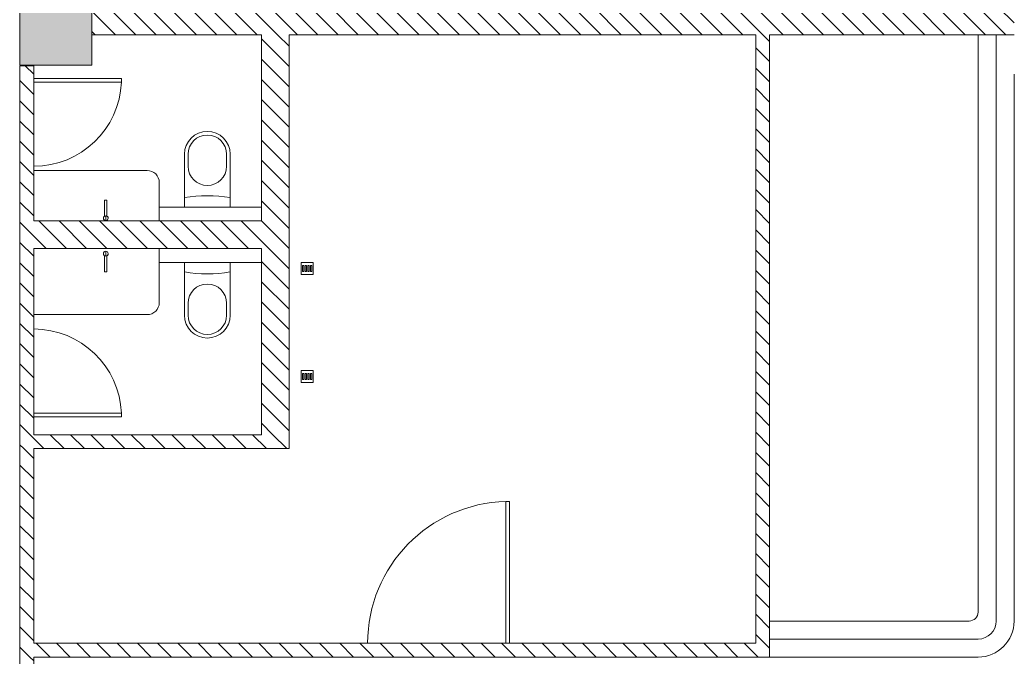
# Model space of a CAD drawing. Header units: millimetres. Extents: x -106145 to 154907, y -84585 to 152038.
# Drawn here: x -7036 to 1239, y 12510 to 17813 of the extents above; entities that cross this region are included whole.
import ezdxf

# ---------------------------------------------------------------- set-up
doc = ezdxf.new("R2010")
doc.units = ezdxf.units.MM
for name, color, linetype, lineweight in [('A-DOOR', 31, 'Continuous', 5), ('A-FLOR', 192, 'Continuous', 5), ('A-WALL', 113, 'Continuous', 5), ('A-WALL-PATT', 111, 'Continuous', 5), ('P-SANR-FIXT', 6, 'Continuous', 5), ('S-COLS', 52, 'Continuous', 5)]:
    doc.layers.add(name, color=color, linetype=linetype, lineweight=lineweight)
pattern_1 = [(315, (0, 0), (84.18955, 84.18955), [])]

# ---------------------------------------------------------------- blocks, each defined once
blk = doc.blocks.new('DC_SglFl-W-Int - D _0_8-8668305-Site Plan')
at = {"layer": 'A-DOOR', "color": 121, "lineweight": 9}
for p, q in [((335, 57.5), (335, 787.5)), ((335, 787.5), (365, 787.5)), ((365, 787.5), (365, 57.5))]:
    blk.add_line(p, q, dxfattribs=at)
at = {"layer": 'A-DOOR', "color": 41}
blk.add_arc((365, 57.5), 730.6, 92.3533, 179.98438, dxfattribs=at)
blk = doc.blocks.new('DC_SglFl-W-Int - D _0_8-8647099-Site Plan')
at = {"layer": 'A-DOOR', "color": 121, "lineweight": 9}
for p, q in [((335, -57.5), (335, -787.5)), ((365, -787.5), (365, -57.5)), ((335, -787.5), (365, -787.5))]:
    blk.add_line(p, q, dxfattribs=at)
at = {"layer": 'A-DOOR', "color": 41}
blk.add_arc((365, -57.5), 730.6, 180.01562, 267.6467, dxfattribs=at)
blk = doc.blocks.new('22 4000 Toilet - Toto - CW763B w_FV4 - 22 4000 Toilet - Toto - CW763B w_FV4-5779779-Site Plan')
at = {"layer": 'P-SANR-FIXT', "color": 41}
for p, q in [((-190, -440), (-190, 0)), ((190, 0), (190, -440)), ((-160, -440), (-160, -340)), ((160, -340), (160, -440))]:
    blk.add_line(p, q, dxfattribs=at)
for centre, radius, start, end in [((0, 1104.8), 1199.9, 260.88914, 279.11086), ((0, -340), 160, 0, 180), ((0, -440), 190, 180, 360), ((0, -440), 160, 180, 0)]:
    blk.add_arc(centre, radius, start, end, dxfattribs=at)
blk = doc.blocks.new('TAPWARE_boiling-chilled_water_unit - HYTP-029-V57-Site Plan')
at = {"layer": 'P-SANR-FIXT', "color": 41}
for p, q in [((-10, -350), (10, -350)), ((0, -480), (0, -520)), ((0, -520), (0, -480))]:
    blk.add_line(p, q, dxfattribs=at)
for start, end in [(90, 270), (270, 90), (0, 45), (180, 195.34866), (225, 240.34866)]:
    blk.add_arc((0, -500), 20, start, end, dxfattribs=at)
for points in [[(-10, -350), (-10, -361.6), (-10, -384.9), (-10, -419.4), (-10, -452.5), (-10, -473), (-10, -482.7)], [(10, -482.7), (10, -473), (10, -452.5), (10, -419.4), (10, -384.9), (10, -361.6), (10, -350)], [(-10, -482.7), (-8.8, -482), (-7.6, -481.4), (-6.2, -481)], [(2.1, -480.1), (3.6, -480.3), (6.3, -480.9), (8.8, -482), (10, -482.7)]]:
    blk.add_open_spline(points, degree=3, dxfattribs=at)
blk = doc.blocks.new('TAPWARE_boiling-chilled_water_unit - HYTP-029-5775846-Site Plan')
at = {"layer": 'P-SANR-FIXT', "color": 41}
for p, q in [((0, 520), (0, 480)), ((0, 480), (0, 520)), ((10, 350), (-10, 350))]:
    blk.add_line(p, q, dxfattribs=at)
for start, end in [(90, 270), (164.65134, 180), (119.65134, 135), (270, 90), (315, 0)]:
    blk.add_arc((0, 500), 20, start, end, dxfattribs=at)
for points in [[(-6.3, 481), (-7.6, 481.4), (-8.8, 482), (-10, 482.7)], [(-10, 482.7), (-10, 473), (-10, 452.5), (-10, 419.4), (-10, 384.9), (-10, 361.6), (-10, 350)], [(10, 350), (10, 361.6), (10, 384.9), (10, 419.4), (10, 452.5), (10, 473), (10, 482.7)]]:
    blk.add_open_spline(points, degree=3, dxfattribs=at)
blk.add_open_spline([(10, 482.7), (8.2, 481.7), (5.6, 480.6), (2.8, 480.2), (2.1, 480.1)], degree=3, knots=[-1, -1, -1, -1, -0.7, -0.6, -0.6, -0.6, -0.6], dxfattribs=at)
blk = doc.blocks.new('DC_SglFl-W-Int - D _1_25-8851401-Site Plan')
at = {"layer": 'A-DOOR', "color": 121, "lineweight": 9}
for p, q in [((560, 57.5), (560, 1237.5)), ((560, 1237.5), (590, 1237.5)), ((590, 1237.5), (590, 57.5))]:
    blk.add_line(p, q, dxfattribs=at)
at = {"layer": 'A-DOOR', "color": 41}
blk.add_arc((590, 57.5), 1180.4, 91.45636, 179.99395, dxfattribs=at)
blk = doc.blocks.new('Floor trap face - 100x100-10579675-Site Plan')
at = {"layer": 'P-SANR-FIXT', "color": 41}
for p, q in [((50, 50), (-50, 50)), ((-50, 50), (-50, -50)), ((-24.6, 27.8), (-24.6, 38.9)), ((-24.6, 38.9), (24.6, 38.9)), ((24.6, 27.8), (-24.6, 27.8)), ((-24.6, 5.6), (-24.6, 16.7)), ((-24.6, 16.7), (24.6, 16.7)), ((24.6, 5.6), (-24.6, 5.6)), ((24.6, 38.9), (24.6, 27.8)), ((24.6, 16.7), (24.6, 5.6)), ((50, -50), (50, 50)), ((-50, -50), (50, -50)), ((-24.6, -16.7), (-24.6, -5.6)), ((-24.6, -5.6), (24.6, -5.6)), ((24.6, -16.7), (-24.6, -16.7)), ((-24.6, -38.9), (-24.6, -27.8)), ((-24.6, -27.8), (24.6, -27.8)), ((24.6, -38.9), (-24.6, -38.9)), ((24.6, -5.6), (24.6, -16.7)), ((24.6, -27.8), (24.6, -38.9))]:
    blk.add_line(p, q, dxfattribs=at)
blk = doc.blocks.new('MM-HOSPITAL A _ B BLOCK-2022_11_05_CENTRAL_rvt-1-Site Plan')
at = {"layer": 'A-WALL-PATT'}
h = blk.add_hatch(dxfattribs=at)
h.set_pattern_fill('FP_19', color=90, style=0, pattern_type=2)
h.set_pattern_definition(pattern_1)
h.paths.add_polyline_path([(-3255.4, 17690), (1238.7, 17690), (1238.7, 17920), (-6436.3, 17920), (-6436.3, 17690), (-3343.6, 17690)], flags=0)
h = blk.add_hatch(dxfattribs=at)
h.set_pattern_fill('FP_19', color=90, style=0, pattern_type=2)
h.set_pattern_definition(pattern_1)
h.paths.add_polyline_path([(-4796.3, 14360.1), (-4796.3, 17690), (-5026.3, 17690), (-5026.3, 14360.1)], flags=0)
h = blk.add_hatch(dxfattribs=at)
h.set_pattern_fill('FP_19', color=90, style=0, pattern_type=2)
h.set_pattern_definition(pattern_1)
h.paths.add_polyline_path([(-796.3, 12510.1), (-796.3, 17690), (-911.3, 17690), (-911.3, 12510.1)], flags=0)
h = blk.add_hatch(dxfattribs=at)
h.set_pattern_fill('FP_19', color=90, style=0, pattern_type=2)
h.set_pattern_definition(pattern_1)
h.paths.add_polyline_path([(-6921.3, 14245.1), (-6921.3, 17430.6), (-7036.3, 17430.6), (-7036.3, 14245.1)], flags=0)
h = blk.add_hatch(dxfattribs=at)
h.set_pattern_fill('FP_19', color=90, style=0, pattern_type=2)
h.set_pattern_definition(pattern_1)
h.paths.add_polyline_path([(-6921.3, 15910), (-5026.3, 15910), (-5026.3, 16140), (-6921.3, 16140)], flags=0)
h = blk.add_hatch(dxfattribs=at)
h.set_pattern_fill('FP_19', color=90, style=0, pattern_type=2)
h.set_pattern_definition(pattern_1)
h.paths.add_polyline_path([(-4796.3, 14245.1), (-4796.3, 14360.1), (-6921.3, 14360.1), (-6921.3, 14245.1), (-5444, 14245.1)], flags=0)
h = blk.add_hatch(dxfattribs=at)
h.set_pattern_fill('FP_19', color=90, style=0, pattern_type=2)
h.set_pattern_definition(pattern_1)
h.paths.add_polyline_path([(-7036.3, 12625.1), (-6921.3, 12625.1), (-6921.3, 14245.1), (-7036.3, 14245.1)], flags=0)
h = blk.add_hatch(dxfattribs=at)
h.set_pattern_fill('FP_19', color=90, style=0, pattern_type=2)
h.set_pattern_definition(pattern_1)
h.paths.add_polyline_path([(-1243.2, 12510.1), (-911.3, 12510.1), (-911.3, 12625.1), (-7036.3, 12625.1), (-7036.3, 12510.1), (-3343.6, 12510.1)], flags=0)
h = blk.add_hatch(dxfattribs=at)
h.set_pattern_fill('FP_19', color=90, style=0, pattern_type=2)
h.set_pattern_definition(pattern_1)
h.paths.add_polyline_path([(-6921.3, 12245.1), (-6921.3, 12510.1), (-7036.3, 12510.1), (-7036.3, 12245.1)], flags=0)
at = {"layer": 'S-COLS'}
blk.add_hatch(color=256, dxfattribs=at).paths.add_polyline_path([(-7036.3, 17435.1), (-6436.3, 17435.1), (-6436.3, 18035.1), (-7036.3, 18035.1)], flags=0)
at = {"layer": 'A-FLOR', "color": 41}
for p, q in [((938.7, 12885.1), (938.7, 17690)), ((938.7, 17690), (938.7, 12885.1)), ((1088.7, 17690), (1088.7, 12810.1)), ((1088.7, 12810.1), (1088.7, 17690)), ((1238.7, 12810.1), (1238.7, 17360.1)), ((1238.7, 17360.1), (1238.7, 12810.1)), ((-5976.3, 16560.1), (-6921.3, 16560.1)), ((-5876.3, 16255), (-5876.3, 16460.1)), ((-5876.3, 15460), (-5876.3, 15795)), ((-6921.3, 15360), (-5976.3, 15360)), ((-796.3, 12810.1), (863.7, 12810.1)), ((863.7, 12810.1), (-796.3, 12810.1)), ((938.7, 12660.1), (-796.3, 12660.1)), ((-796.3, 12660.1), (938.7, 12660.1)), ((-796.3, 12510.1), (938.7, 12510.1)), ((938.7, 12510.1), (-796.3, 12510.1))]:
    blk.add_line(p, q, dxfattribs=at)
for centre, radius, start, end in [((-5976.3, 16460.1), 100, 0, 90), ((-5976.3, 15460), 100, 270, 0), ((863.7, 12885.1), 75, 270, 0), ((863.7, 12885.1), 75, 270, 360), ((938.7, 12810.1), 300, 270, 0), ((938.7, 12810.1), 150, 270, 0), ((938.7, 12810.1), 150, 270, 360), ((938.7, 12810.1), 300, 270, 360)]:
    blk.add_arc(centre, radius, start, end, dxfattribs=at)
at = {"layer": 'A-WALL', "color": 61, "lineweight": 18}
for p, q in [((-6436.3, 17920), (-6436.3, 17690)), ((-6436.3, 17690), (-5026.3, 17690)), ((-5026.3, 17690), (-5026.3, 16140)), ((-4796.3, 17690), (-911.3, 17690)), ((-4796.3, 14360.1), (-4796.3, 17690)), ((-911.3, 17690), (-911.3, 12625.1)), ((-796.3, 17690), (1238.7, 17690)), ((-796.3, 12510.1), (-796.3, 17690)), ((-7036.3, 17430.6), (-7036.3, 14245.1)), ((-6921.3, 17430.6), (-7036.3, 17430.6)), ((-6921.3, 16140), (-6921.3, 17430.6)), ((-5026.3, 16140), (-6921.3, 16140)), ((-6921.3, 14360.1), (-6921.3, 15910)), ((-6921.3, 15910), (-5026.3, 15910)), ((-5026.3, 15910), (-5026.3, 14360.1)), ((-5026.3, 14360.1), (-6921.3, 14360.1)), ((-4796.3, 14245.1), (-4796.3, 14360.1)), ((-7036.3, 14245.1), (-7036.3, 12625.1)), ((-6921.3, 14245.1), (-4796.3, 14245.1)), ((-6921.3, 12625.1), (-6921.3, 14245.1)), ((-7036.3, 12625.1), (-7036.3, 12510.1)), ((-911.3, 12625.1), (-6921.3, 12625.1)), ((-7036.3, 12510.1), (-7036.3, 12245.1)), ((-6921.3, 12510.1), (-911.3, 12510.1)), ((-6921.3, 12245.1), (-6921.3, 12510.1)), ((-911.3, 12510.1), (-796.3, 12510.1))]:
    blk.add_line(p, q, dxfattribs=at)
at = {"layer": 'A-WALL', "color": 41}
for p, q in [((-5876.3, 16255), (-5026.3, 16255)), ((-5876.3, 16140), (-5876.3, 16255)), ((-5876.3, 15795), (-5876.3, 15910)), ((-5026.3, 15795), (-5876.3, 15795))]:
    blk.add_line(p, q, dxfattribs=at)
at = {"layer": 'S-COLS', "color": 41}
for p, q in [((-7036.3, 18035.1), (-7036.3, 17435.1)), ((-6436.3, 17435.1), (-6436.3, 18035.1)), ((-7036.3, 17435.1), (-6436.3, 17435.1))]:
    blk.add_line(p, q, dxfattribs=at)
at = {"color": 253, "lineweight": 5}
for name, p, rotation in [('DC_SglFl-W-Int - D _0_8-8647099-Site Plan', (-6978.8, 16960.1), 89.99999999999937), ('22 4000 Toilet - Toto - CW763B w_FV4 - 22 4000 Toilet - Toto - CW763B w_FV4-5779779-Site Plan', (-5476.3, 16255), 180), ('Floor trap face - 100x100-10579675-Site Plan', (-4646.3, 15745.1), 90), ('DC_SglFl-W-Int - D _0_8-8668305-Site Plan', (-6978.8, 14875.1), 269.9999999999994), ('Floor trap face - 100x100-10579675-Site Plan', (-4646.3, 14845.1), 90)]:
    blk.add_blockref(name, p, dxfattribs=dict(at, rotation=rotation))
for name, p in [('TAPWARE_boiling-chilled_water_unit - HYTP-029-V57-Site Plan', (-6321.3, 16662.5)), ('TAPWARE_boiling-chilled_water_unit - HYTP-029-5775846-Site Plan', (-6321.3, 15367.6)), ('22 4000 Toilet - Toto - CW763B w_FV4 - 22 4000 Toilet - Toto - CW763B w_FV4-5779779-Site Plan', (-5476.3, 15795)), ('DC_SglFl-W-Int - D _1_25-8851401-Site Plan', (-3551.3, 12567.6))]:
    blk.add_blockref(name, p, dxfattribs=at)

msp = doc.modelspace()

# ---------------------------------------------------------------- block references
at = {"lineweight": 5}
msp.add_blockref('MM-HOSPITAL A _ B BLOCK-2022_11_05_CENTRAL_rvt-1-Site Plan', (0, 0), dxfattribs=at)

doc.saveas('drawing.dxf')
